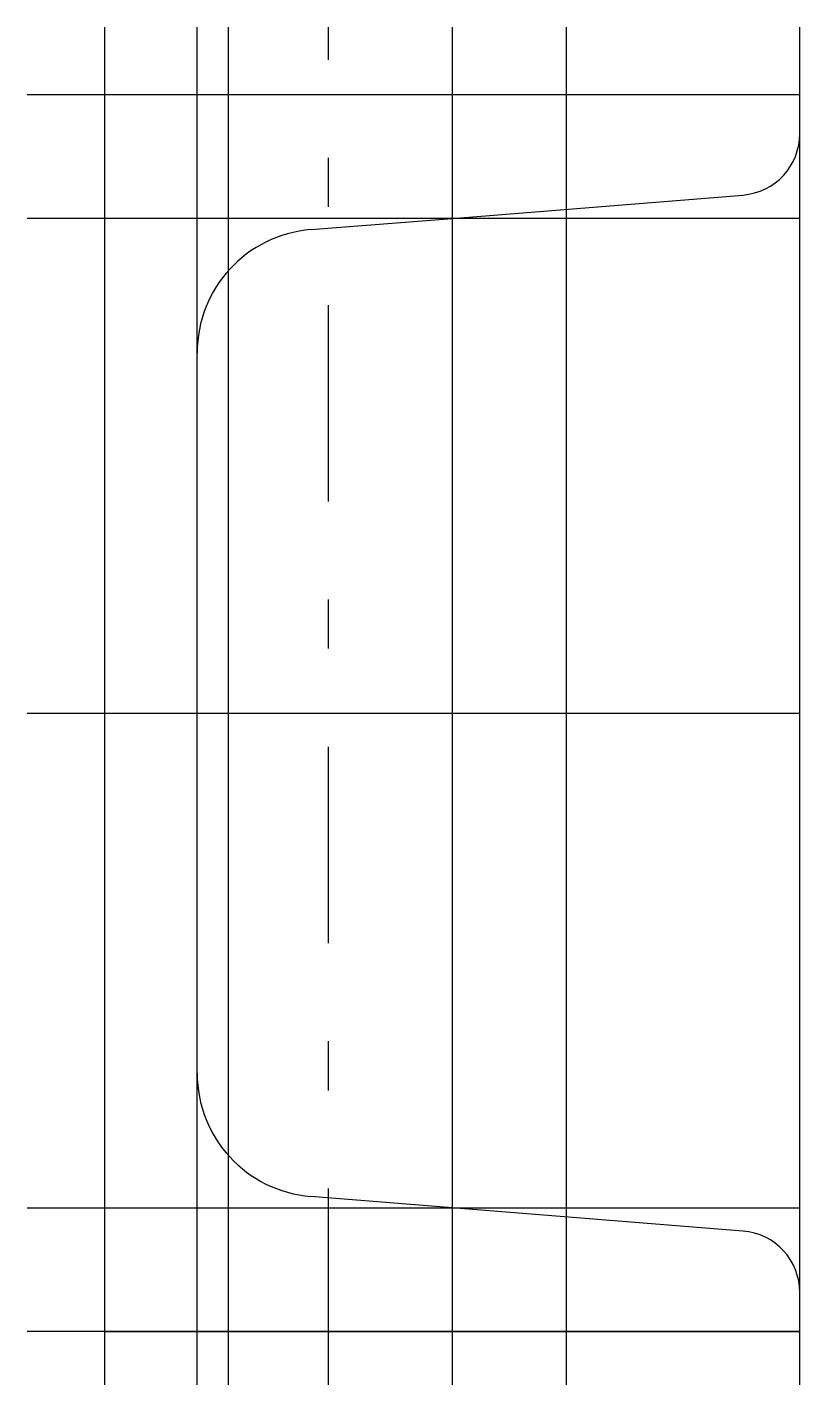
# Model space of a CAD drawing. Extents: x -5 to 45, y -43.5 to 44.4.
import ezdxf

# ---------------------------------------------------------------- set-up
doc = ezdxf.new("R2010")
doc.units = 0
doc.linetypes.add('CENTER', pattern=[28.575, 12.7, -6.35, 3.175, -6.35])
doc.layers.get('0').update_dxf_attribs({"linetype": 'CONTINUOUS'})

msp = doc.modelspace()

# ---------------------------------------------------------------- linework, layer by layer
at = {"linetype": 'CONTINUOUS'}
for p, q in [((0, 44.37), (0, -43.46)), ((6, -43.46), (6, 44.37)), ((8, 44.37), (8, -43.46)), ((22.5, 44.37), (22.5, -43.46)), ((29.88, 44.37), (29.88, -43.46)), ((45, -43.46), (45, 44.37)), ((45, 40), (-5, 40)), ((45, 40), (0, 40)), ((0, 40), (0, -40)), ((45, 37.49), (45, 40)), ((22.5, 32), (41.32, 33.51)), ((45, 32), (-5, 32)), ((13.36, 31.27), (22.5, 32)), ((6, -23.29), (6, 23.29)), ((-5, 0), (45, 0)), ((22.5, -32), (13.36, -31.27)), ((-5, -32), (45, -32)), ((41.32, -33.51), (22.5, -32)), ((45, -40), (45, -37.49)), ((45, -40), (-5, -40)), ((0, -40), (45, -40))]:
    msp.add_line(p, q, dxfattribs=at)
at = {"linetype": 'CENTER'}
for p, q in [((14.5, -43.46), (14.5, 44.37)), ((-5, 0), (45, 0))]:
    msp.add_line(p, q, dxfattribs=at)
at = {"linetype": 'CONTINUOUS'}
for centre, radius, start, end in [((41, 37.497), 4, 274.58847, 359.89715), ((14, 23.296), 8, 94.58855, 180.0404), ((14, -23.296), 8, 179.9596, 265.41145), ((41, -37.497), 4, 0.10285, 85.41153)]:
    msp.add_arc(centre, radius, start, end, dxfattribs=at)

doc.saveas('drawing.dxf')
